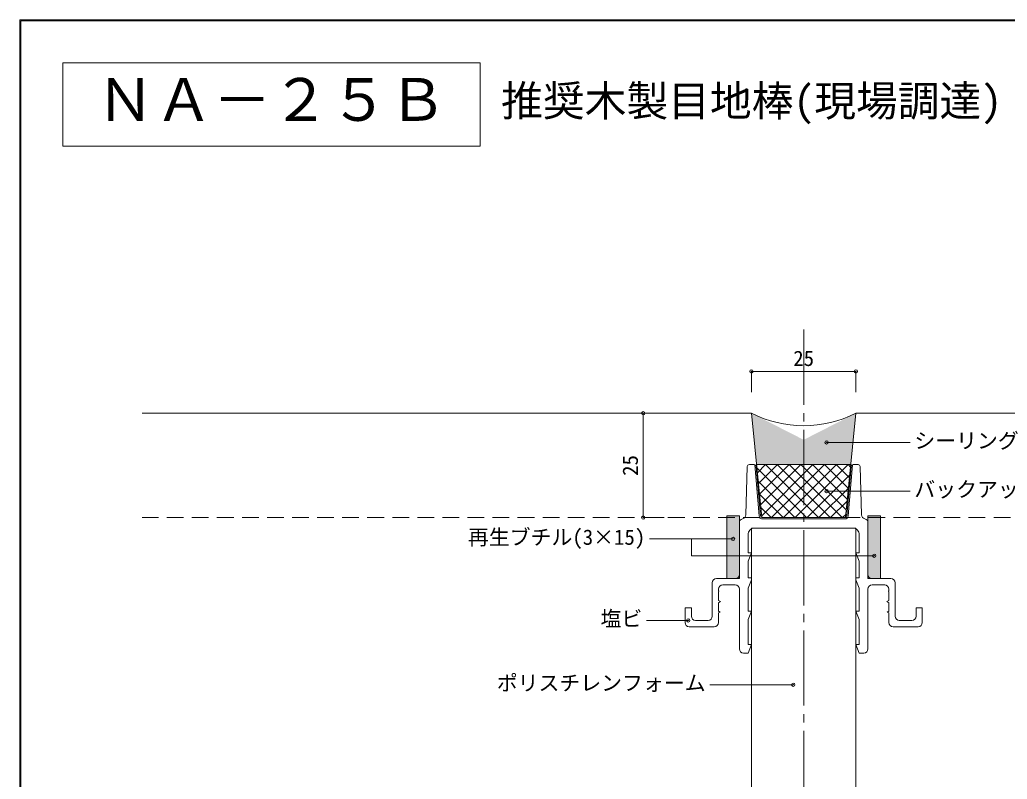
# Model space of a CAD drawing. Units: millimetres at full size, sheet at 1:2. Extents: x -891 to 891, y -194 to 194.
# Drawn here: x -891.1 to -654.6, y 12.7 to 194.5 of the extents above; entities that cross this region are included whole.
import ezdxf
from ezdxf.enums import TextEntityAlignment as Align

# ---------------------------------------------------------------- set-up
doc = ezdxf.new("R2010")
doc.units = ezdxf.units.MM
doc.header["$LTSCALE"] = 2
doc.header["$PDMODE"] = 32
doc.header["$PDSIZE"] = 0.8
doc.linetypes.add('CHAIN2', pattern=[12, 9, -1, 1, -1])
doc.linetypes.add('DASHED2', pattern=[3, 2, -1])
doc.layers.add('0-0_', color=7, linetype='Continuous', lineweight=9)
doc.layers.add('1-0_', color=5, linetype='Continuous', lineweight=9)
doc.styles.add('ＭＳ ゴシック', font='')
doc.styles.get('ＭＳ ゴシック').set_extended_font_data('MS Gothic')

msp = doc.modelspace()

# ---------------------------------------------------------------- linework, layer by layer
at = {"layer": '0-0_'}
for p, q in [((-890.84, 194.18), (-330.84, 194.18)), ((-890.84, -193.62), (-890.84, 194.18))]:
    msp.add_line(p, q, dxfattribs=at)
msp.add_lwpolyline([(-330.56, 194.46), (-891.12, 194.46), (-891.12, -193.9)], dxfattribs=at)
msp.add_lwpolyline([(-880.84, 184.18), (-880.84, 164.18), (-780.84, 164.18), (-780.84, 184.18)], close=True, dxfattribs=at)
at = {"layer": '1-0_', "color": 6, "linetype": 'CHAIN2'}
msp.add_line((-703.39, 120.28), (-703.39, -121.72), dxfattribs=at)
at = {"layer": '1-0_', "color": 7}
for p, q in [((-715.89, 110.28), (-715.89, 105.28)), ((-690.89, 110.28), (-715.89, 110.28)), ((-690.89, 110.28), (-690.89, 105.28)), ((-741.79, 100.28), (-736.79, 100.28)), ((-741.79, 75.28), (-741.79, 100.28)), ((-359.89, 100.28), (-690.89, 100.28)), ((-677.89, 93.28), (-697.89, 93.28)), ((-716.404, 87.98), (-715.249, 87.98)), ((-714.028, 75.711), (-715.089, 87.954)), ((-714.75, 87.523), (-713.73, 75.737)), ((-714.66, 87.98), (-692.12, 87.98)), ((-714.465, 86.032), (-712.517, 87.98)), ((-714.208, 83.461), (-709.689, 87.98)), ((-713.951, 80.889), (-706.86, 87.98)), ((-713.694, 78.318), (-704.032, 87.98)), ((-713.437, 75.747), (-701.203, 87.98)), ((-712.555, 87.98), (-699.855, 75.28)), ((-711.075, 75.28), (-698.375, 87.98)), ((-709.726, 87.98), (-697.026, 75.28)), ((-708.247, 75.28), (-695.547, 87.98)), ((-706.898, 87.98), (-694.198, 75.28)), ((-705.418, 75.28), (-692.718, 87.98)), ((-704.069, 87.98), (-693.206, 77.117)), ((-701.241, 87.98), (-692.949, 79.688)), ((-698.413, 87.98), (-692.692, 82.259)), ((-695.584, 87.98), (-692.435, 84.831)), ((-693.05, 75.737), (-692.03, 87.523)), ((-692.756, 87.98), (-692.178, 87.402)), ((-692.752, 75.711), (-691.691, 87.954)), ((-690.376, 87.98), (-691.531, 87.98)), ((-717.23, 75.952), (-716.904, 87.494)), ((-714.58, 87.177), (-702.683, 75.28)), ((-702.59, 75.28), (-692.368, 85.502)), ((-689.55, 75.952), (-689.876, 87.494)), ((-714.265, 84.034), (-705.512, 75.28)), ((-713.951, 80.891), (-708.34, 75.28)), ((-699.761, 75.28), (-692.682, 82.359)), ((-677.89, 81.63), (-697.89, 81.63)), ((-696.933, 75.28), (-692.996, 79.217)), ((-713.637, 77.748), (-711.168, 75.28)), ((-694.105, 75.28), (-693.311, 76.074)), ((-741.79, 75.28), (-736.79, 75.28)), ((-718.79, 74.033), (-718.79, 61.679)), ((-713.231, 75.28), (-693.549, 75.28)), ((-713.231, 74.98), (-703.39, 74.98)), ((-703.39, 74.98), (-713.231, 74.98)), ((-703.39, 74.98), (-693.549, 74.98)), ((-693.549, 74.98), (-703.39, 74.98)), ((-687.99, 74.033), (-687.99, 61.679)), ((-716.69, 71.212), (-716.69, 66.879)), ((-715.192, 72.78), (-703.39, 72.78)), ((-715.192, 72.78), (-705.89, 72.78)), ((-691.588, 72.78), (-703.39, 72.78)), ((-691.588, 72.78), (-700.89, 72.78)), ((-690.09, 71.212), (-690.09, 66.879)), ((-740.29, 70.179), (-720.29, 70.179)), ((-730.29, 66.179), (-730.29, 70.179)), ((-716.69, 66.879), (-715.89, 66.879)), ((-716.69, 64.879), (-715.89, 66.879)), ((-690.09, 66.879), (-690.89, 66.879)), ((-690.09, 64.879), (-690.89, 66.879)), ((-730.29, 66.179), (-686.49, 66.179)), ((-716.69, 60.879), (-716.69, 64.879)), ((-690.09, 60.879), (-690.09, 64.879)), ((-725.29, 59.679), (-725.29, 51.679)), ((-719.79, 60.679), (-724.29, 60.679)), ((-719.79, 59.179), (-722.79, 59.179)), ((-716.69, 58.379), (-715.89, 60.379)), ((-690.09, 58.379), (-690.89, 60.379)), ((-686.99, 60.679), (-682.49, 60.679)), ((-686.99, 59.179), (-683.99, 59.179)), ((-681.49, 59.679), (-681.49, 51.679)), ((-723.79, 58.179), (-723.79, 57.779)), ((-723.79, 57.779), (-723.59, 57.679)), ((-723.79, 57.579), (-723.59, 57.679)), ((-723.79, 57.579), (-723.79, 55.429)), ((-718.79, 58.179), (-718.79, 43.879)), ((-716.69, 52.879), (-716.69, 58.379)), ((-690.09, 52.879), (-690.09, 58.379)), ((-687.99, 58.179), (-687.99, 43.879)), ((-682.99, 57.779), (-683.19, 57.679)), ((-682.99, 57.579), (-683.19, 57.679)), ((-682.99, 58.179), (-682.99, 57.779)), ((-682.99, 57.579), (-682.99, 55.429)), ((-723.79, 55.429), (-723.29, 55.179)), ((-723.79, 54.929), (-723.29, 55.179)), ((-723.79, 54.929), (-723.79, 52.879)), ((-682.99, 55.429), (-683.49, 55.179)), ((-682.99, 54.929), (-683.49, 55.179)), ((-682.99, 54.929), (-682.99, 52.879)), ((-730.29, 53.679), (-731.79, 53.679)), ((-731.79, 50.179), (-731.79, 53.679)), ((-730.29, 51.679), (-730.29, 53.679)), ((-723.79, 52.879), (-723.39, 52.679)), ((-723.79, 52.479), (-723.39, 52.679)), ((-723.79, 50.179), (-723.79, 52.479)), ((-716.69, 52.879), (-715.89, 52.879)), ((-716.69, 50.879), (-715.89, 52.879)), ((-690.09, 52.879), (-690.89, 52.879)), ((-690.09, 50.879), (-690.89, 52.879)), ((-682.99, 52.879), (-683.39, 52.679)), ((-682.99, 52.479), (-683.39, 52.679)), ((-682.99, 50.179), (-682.99, 52.479)), ((-676.49, 53.679), (-674.99, 53.679)), ((-676.49, 51.679), (-676.49, 53.679)), ((-674.99, 50.179), (-674.99, 53.679)), ((-741.04, 50.679), (-731.04, 50.679)), ((-729.29, 50.679), (-726.29, 50.679)), ((-716.69, 44.879), (-716.69, 50.879)), ((-690.09, 44.879), (-690.09, 50.879)), ((-677.49, 50.679), (-680.49, 50.679)), ((-730.79, 49.179), (-724.79, 49.179)), ((-675.99, 49.179), (-681.99, 49.179)), ((-717.79, 42.879), (-716.69, 42.879)), ((-716.69, 44.879), (-715.89, 44.879)), ((-716.69, 42.879), (-715.89, 44.879)), ((-690.09, 44.879), (-690.89, 44.879)), ((-690.09, 42.879), (-690.89, 44.879)), ((-688.99, 42.879), (-690.09, 42.879)), ((-725.89, 35.28), (-705.89, 35.28))]:
    msp.add_line(p, q, dxfattribs=at)
at = {"layer": '1-0_', "color": 7, "linetype": 'DASHED2'}
msp.add_line((-359.89, 75.28), (-861.79, 75.28), dxfattribs=at)
at = {"layer": '1-0_', "color": 4}
for p, q in [((-690.89, 72.78), (-715.89, 72.78)), ((-715.89, 72.78), (-715.89, -64.22)), ((-690.89, -64.22), (-690.89, 72.78))]:
    msp.add_line(p, q, dxfattribs=at)
at = {"layer": '1-0_', "color": 7}
for points in [[(-713.39, 75.28), (-715.89, 100.28), (-861.79, 100.28)], [(-690.89, 100.28), (-693.39, 75.28), (-713.39, 75.28)], [(-716.69, 60.879), (-715.89, 60.879), (-715.89, 60.379)], [(-690.09, 60.879), (-690.89, 60.879), (-690.89, 60.379)]]:
    msp.add_lwpolyline(points, dxfattribs=at)
at = {"layer": '1-0_', "color": 2}
for points in [[(-718.79, 60.679), (-721.79, 60.679), (-721.79, 75.679), (-718.79, 75.679)], [(-684.99, 60.679), (-687.99, 60.679), (-687.99, 75.679), (-684.99, 75.679)]]:
    msp.add_lwpolyline(points, close=True, dxfattribs=at)
at = {"layer": '1-0_', "color": 7}
for centre, radius, start, end in [((-703.39, 124.822), 27.542, 243.00853, 296.99147), ((-716.404, 87.48), 0.5, 90, 178.38324), ((-715.249, 87.48), 0.5, 4.95027, 90), ((-691.531, 87.48), 0.5, 90, 175.04973), ((-690.376, 87.48), 0.5, 1.61676, 90), ((-718.229, 75.98), 1, 281.87557, 358.38324), ((-713.231, 75.78), 0.8, 184.95027, 270), ((-713.231, 75.78), 0.5, 184.95027, 270), ((-693.549, 75.78), 0.5, 270, 355.04973), ((-693.549, 75.78), 0.8, 270, 355.04973), ((-688.551, 75.98), 1, 181.61676, 258.12443), ((-717.768, 74.011), 1.022, 104.48315, 179.21545), ((-689.012, 74.011), 1.022, 0.78455, 75.51685), ((-715.192, 71.28), 1.5, 90, 182.60176), ((-691.588, 71.28), 1.5, 357.39824, 90), ((-719.79, 61.679), 1, 270, 360), ((-686.99, 61.679), 1, 180, 270), ((-724.29, 59.679), 1, 90, 180), ((-722.79, 58.179), 1, 90, 180), ((-719.79, 58.179), 1, 360, 90), ((-686.99, 58.179), 1, 90, 180), ((-683.99, 58.179), 1, 0, 90), ((-682.49, 59.679), 1, 0, 90), ((-730.79, 50.179), 1, 180, 270), ((-729.29, 51.679), 1, 180, 270), ((-726.29, 51.679), 1, 270, 360), ((-724.79, 50.179), 1, 270, 360), ((-681.99, 50.179), 1, 180, 270), ((-680.49, 51.679), 1, 180, 270), ((-677.49, 51.679), 1, 270, 0), ((-675.99, 50.179), 1, 270, 0), ((-717.79, 43.879), 1, 180, 270), ((-688.99, 43.879), 1, 270, 0)]:
    msp.add_arc(centre, radius, start, end, dxfattribs=at)
for p in [(-715.89, 110.28), (-690.89, 110.28), (-741.79, 100.28), (-741.79, 75.28)]:
    msp.add_point(p, dxfattribs=at)
at = {"layer": '1-0_', "color": 2}
for p in [(-697.89, 93.28), (-697.89, 81.63), (-720.29, 70.179), (-686.49, 66.179), (-731.04, 50.679), (-705.89, 35.28)]:
    msp.add_point(p, dxfattribs=at)
at = {"layer": '1-0_', "color": 9}
for points in [[(-715.89, 100.28), (-714.66, 87.98), (-692.12, 87.98)], [(-692.12, 87.98), (-703.39, 93.913), (-715.89, 100.28)], [(-692.12, 87.98), (-690.89, 100.28), (-703.39, 93.913)]]:
    msp.add_solid(points, dxfattribs=at)
at = {"layer": '1-0_', "color": 8}
for points in [[(-718.79, 75.679), (-721.79, 75.679), (-718.79, 60.679), (-721.79, 60.679)], [(-684.99, 75.679), (-687.99, 75.679), (-684.99, 60.679), (-687.99, 60.679)]]:
    msp.add_solid(points, dxfattribs=at)

# ---------------------------------------------------------------- texts
at = {"layer": '0-0_', "style": 'ＭＳ ゴシック'}
for s, height, p in [('ＮＡ－２５Ｂ', 10.26, (-872.84, 167.18)), ('推奨木製目地棒(現場調達)：25×25×20', 7.331, (-775.84, 169.18))]:
    msp.add_text(s, height=height, dxfattribs=at).set_placement(p, align=Align.BOTTOM_LEFT)
at = {"layer": '1-0_', "color": 7, "style": 'ＭＳ ゴシック'}
for s, p in [('25', (-705.89, 110.48)), ('シーリング', (-676.89, 90.78)), ('バックアップ材', (-676.89, 79.13)), ('再生ブチル(3×15)', (-783.79, 67.679)), ('塩ビ', (-752.04, 48.179)), ('ポリスチレンフォーム', (-776.89, 32.78))]:
    msp.add_text(s, height=3.666, dxfattribs=at).set_placement(p, align=Align.BOTTOM_LEFT)
msp.add_text('25', height=3.666, rotation=90, dxfattribs=at).set_placement((-741.99, 85.28), align=Align.BOTTOM_LEFT)

doc.saveas('drawing.dxf')
